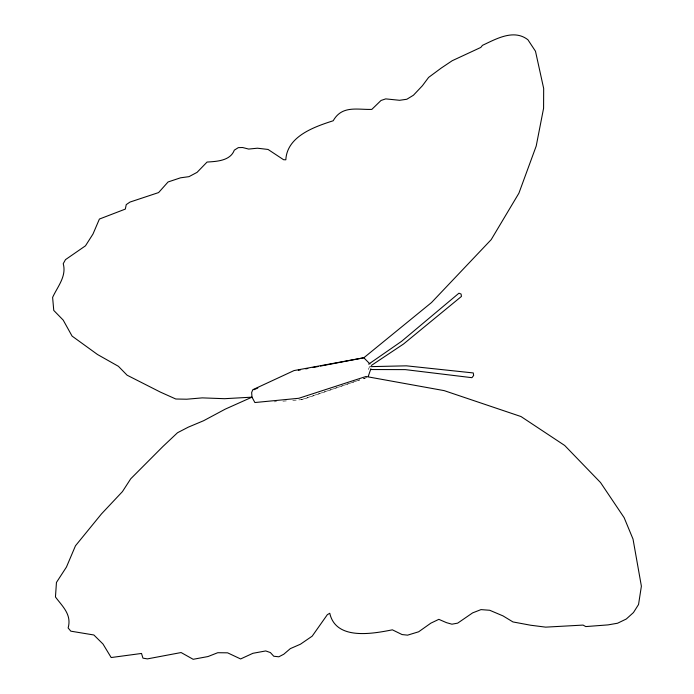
<?xml version="1.0" encoding="UTF-8"?>
<svg xmlns="http://www.w3.org/2000/svg" width="694" height="694" viewBox="0 0 694 694"><rect width="100%" height="100%" fill="white"/><g stroke="black" fill="none" stroke-linecap="round" stroke-linejoin="round"><path stroke-width="0.52" stroke-dasharray="3.47 2.6" d="M368.323 369.538L369.564 366.658L368.358 365.408M359.7 379.922L302.523 399.571L292.573 400.438M363.777 378.516L366.84 377.467M301.161 399.779L359.657 379.904M363.179 378.759L365.209 378.065M274.321 401.843L276.464 401.679M282.909 401.184L288.279 400.768"/><path stroke-width="1.04" d="M368.314 376.209L370.891 368.705M368.653 364.168L401.6 341.309L458.942 293.198L461.076 294.03L461.449 296.433L403.552 343.998L371.351 365.46M253.874 389.768L257.812 387.998M298.316 370.301L300.424 369.893M305.707 368.887L307.824 368.488M313.098 367.473L318.381 366.467M320.498 366.068L363.803 357.8L431.521 302.541L491.205 239.621L518.904 193.201L536.202 146.061L543.584 108.273L543.671 88.459L535.49 51.252L527.908 39.749C513.716 28.714 496.115 38.994 482.451 45.344L480.821 47.426L452.21 60.716L441.271 68.038L428.614 77.407L422.412 85.726L413.459 95.208L406.84 99.251L399.588 100.292L385.725 98.886L381.023 100.465L371.819 109.392C357.184 109.834 342.055 105.124 333.189 120.765C314.139 126.898 287.09 136.276 285.824 159.802L283.612 159.733L268.058 149.453L257.431 148.204L248.66 149.071L242.631 147.527L238.328 147.631L234.312 150.156C230.313 160.861 216.78 161.442 207.072 162.049L197.061 172.364L188.976 176.658L180.544 177.811L168.061 181.975L158.605 192.576L129.969 202.075L126.239 204.626L125.319 209.094L99.398 219.061L92.996 234.017L85.475 245.823L65.496 259.634L63.232 263.685C66.763 276.386 57.489 286.683 52.614 297.414L53.759 310.426L63.189 320.09L72.081 336.096L97.516 354.513L118.414 366.311L127.097 375.194L160.331 392.075L175.79 399.007L186.703 399.215L202.258 397.879L224.552 398.694L252 397.159L254.88 402.537L298.776 398.287L365.998 376.495L444.169 390.627L521.012 416.547L564.69 445.47L600.536 482.547L624.14 517.672L633.023 539.091L641.386 586.196L638.541 604.517L633.457 612.55L626.3 619.005L617.565 623.229L608.039 624.886L585.779 626.578L583.064 625.086L545.684 627.142L530.598 625.225L512.953 621.937L503.011 615.899L489.712 610.269L480.994 609.618L472.623 612.88L457.684 623.143L451.924 624.192L446.502 622.665L438.842 619.343L430.844 623.16L418.664 631.783L407.586 635.149L402.078 634.568L392.379 629.831C372.27 633.822 335.861 640.493 329.771 613.262L327.334 614.676L312.179 636.164L300.441 644.214L290.318 648.63L283.777 654.234L278.841 656.793L273.792 656.255L270.391 652.577L265.733 650.937L252.92 653.297L240.618 658.953L227.597 652.828L217.751 652.716L207.974 656.55L193.166 659.3L181.108 652.542L147.432 658.884L142.947 658.155L141.515 653.453L111.17 657.539L102.99 644.015L93.864 634.984L70.805 631.167L68.133 627.94C71.924 614.494 62.477 606.469 55.459 596.987L56.448 582.448L66.442 567.059L75.473 545.788L101.489 513.89L122.43 491.621L130.724 478.799L162.847 446.563L177.517 432.735L188.248 427.174L203.637 420.711L225.264 409.13L252 397.159L251.653 392.552L252.79 389.716L294.048 370.57L363.535 357.809M370.613 366.632L406.432 365.833L473.265 372.938L473.655 375.471L471.937 377.683L405.313 369.616L370.431 369.538M364.289 358.243L369.937 363.942"/></g></svg>
